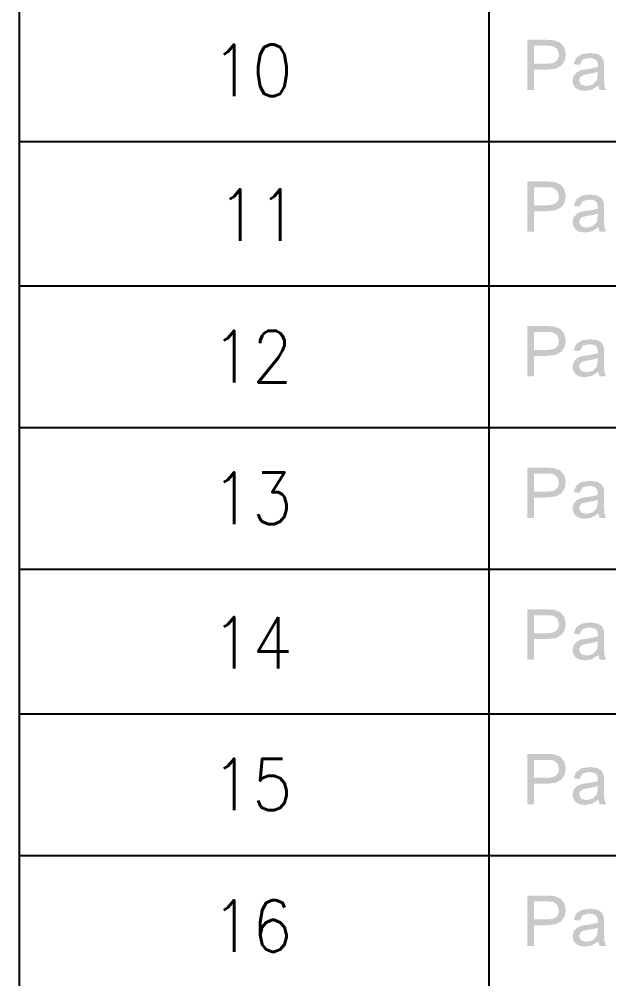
# Model space of a CAD drawing. Header units: millimetres. Extents: x 0 to 420, y 0 to 297.
# Drawn here: x 28.91 to 37.2, y 210.31 to 223.8 of the extents above; entities that cross this region are included whole.
import ezdxf

# ---------------------------------------------------------------- set-up
doc = ezdxf.new("R2010")
doc.units = ezdxf.units.MM
doc.layers.get('0').update_dxf_attribs({"linetype": 'CONTINUOUS'})
doc.styles.get("Standard").update_dxf_attribs({"font": 'STANDARD'})

msp = doc.modelspace()

# ---------------------------------------------------------------- hatches: boundary and pattern name
at = {"true_color": 0x0000fb}
h = msp.add_hatch(color=0, dxfattribs=at)
h.paths.add_polyline_path([(36.059403, 222.800332), (36.059403, 223.507542), (36.326191, 223.507542), (36.433678, 223.500927), (36.521321, 223.467303), (36.577545, 223.398952), (36.599042, 223.303041), (36.584642, 223.219463), (36.541716, 223.150354), (36.461032, 223.103501), (36.334459, 223.088067), (36.153109, 223.088067), (36.153109, 222.800332)], flags=0)
h.paths.add_polyline_path([(36.153109, 223.1713), (36.336113, 223.1713), (36.413352, 223.179637), (36.464546, 223.204924), (36.493071, 223.24537), (36.50258, 223.300285), (36.47998, 223.375801), (36.421551, 223.417694), (36.387651, 223.422172), (36.333908, 223.423757), (36.153109, 223.423757)], flags=0)
h = msp.add_hatch(color=0, dxfattribs=at)
h.paths.add_polyline_path([(37.056346, 222.863722), (36.963191, 222.805293), (36.867279, 222.788757), (36.79259, 222.799092), (36.737744, 222.830098), (36.703775, 222.876951), (36.692544, 222.93538), (36.709632, 223.003731), (36.75428, 223.053891), (36.817119, 223.082555), (36.894289, 223.095784), (36.985101, 223.109013), (37.048629, 223.125549), (37.04918, 223.148149), (37.043048, 223.19328), (37.024927, 223.223115), (36.983172, 223.244956), (36.925708, 223.252329), (36.835309, 223.230832), (36.792314, 223.154764), (36.707427, 223.166339), (36.745461, 223.254534), (36.82208, 223.305797), (36.938386, 223.323987), (37.044771, 223.308553), (37.105404, 223.269417), (37.132414, 223.210988), (37.136823, 223.13051), (37.136823, 223.014755), (37.138133, 222.916019), (37.142336, 222.861517), (37.164384, 222.800332), (37.073434, 222.800332)], flags=0)
h.paths.add_polyline_path([(37.048629, 223.057199), (36.98958, 223.039284), (36.906967, 223.024677), (36.83145, 223.007038), (36.797275, 222.978926), (36.785148, 222.937585), (36.811055, 222.879707), (36.888225, 222.856556), (36.977522, 222.878605), (37.034849, 222.938687), (37.048629, 223.025779)], flags=0)
h = msp.add_hatch(color=0, dxfattribs=at)
h.paths.add_polyline_path([(36.059403, 220.810666), (36.059403, 221.517875), (36.326191, 221.517875), (36.433678, 221.51126), (36.521321, 221.477636), (36.577545, 221.409286), (36.599042, 221.313374), (36.584642, 221.229796), (36.541716, 221.160687), (36.461032, 221.113834), (36.334459, 221.0984), (36.153109, 221.0984), (36.153109, 220.810666)], flags=0)
h.paths.add_polyline_path([(36.153109, 221.181634), (36.336113, 221.181634), (36.413352, 221.189971), (36.464546, 221.215258), (36.493071, 221.255703), (36.50258, 221.310618), (36.47998, 221.386135), (36.421551, 221.428027), (36.387651, 221.432506), (36.333908, 221.43409), (36.153109, 221.43409)], flags=0)
h = msp.add_hatch(color=0, dxfattribs=at)
h.paths.add_polyline_path([(37.056346, 220.874056), (36.963191, 220.815627), (36.867279, 220.79909), (36.79259, 220.809426), (36.737744, 220.840431), (36.703775, 220.887285), (36.692544, 220.945714), (36.709632, 221.014064), (36.75428, 221.064225), (36.817119, 221.092888), (36.894289, 221.106117), (36.985101, 221.119346), (37.048629, 221.135883), (37.04918, 221.158483), (37.043048, 221.203613), (37.024927, 221.233448), (36.983172, 221.25529), (36.925708, 221.262662), (36.835309, 221.241165), (36.792314, 221.165097), (36.707427, 221.176673), (36.745461, 221.264867), (36.82208, 221.31613), (36.938386, 221.33432), (37.044771, 221.318886), (37.105404, 221.27975), (37.132414, 221.221321), (37.136823, 221.140844), (37.136823, 221.025089), (37.138133, 220.926352), (37.142336, 220.871851), (37.164384, 220.810666), (37.073434, 220.810666)], flags=0)
h.paths.add_polyline_path([(37.048629, 221.067532), (36.98958, 221.049618), (36.906967, 221.03501), (36.83145, 221.017372), (36.797275, 220.98926), (36.785148, 220.947918), (36.811055, 220.890041), (36.888225, 220.86689), (36.977522, 220.888938), (37.034849, 220.949021), (37.048629, 221.036113)], flags=0)
h = msp.add_hatch(color=0, dxfattribs=at)
h.paths.add_polyline_path([(36.059403, 218.778666), (36.059403, 219.485875), (36.326191, 219.485875), (36.433678, 219.47926), (36.521321, 219.445636), (36.577545, 219.377286), (36.599042, 219.281374), (36.584642, 219.197796), (36.541716, 219.128687), (36.461032, 219.081834), (36.334459, 219.0664), (36.153109, 219.0664), (36.153109, 218.778666)], flags=0)
h.paths.add_polyline_path([(36.153109, 219.149634), (36.336113, 219.149634), (36.413352, 219.157971), (36.464546, 219.183258), (36.493071, 219.223703), (36.50258, 219.278618), (36.47998, 219.354135), (36.421551, 219.396027), (36.387651, 219.400506), (36.333908, 219.40209), (36.153109, 219.40209)], flags=0)
h = msp.add_hatch(color=0, dxfattribs=at)
h.paths.add_polyline_path([(37.056346, 218.842056), (36.963191, 218.783627), (36.867279, 218.76709), (36.79259, 218.777426), (36.737744, 218.808431), (36.703775, 218.855285), (36.692544, 218.913714), (36.709632, 218.982064), (36.75428, 219.032225), (36.817119, 219.060888), (36.894289, 219.074117), (36.985101, 219.087346), (37.048629, 219.103883), (37.04918, 219.126483), (37.043048, 219.171613), (37.024927, 219.201448), (36.983172, 219.22329), (36.925708, 219.230662), (36.835309, 219.209165), (36.792314, 219.133097), (36.707427, 219.144673), (36.745461, 219.232867), (36.82208, 219.28413), (36.938386, 219.30232), (37.044771, 219.286886), (37.105404, 219.24775), (37.132414, 219.189321), (37.136823, 219.108844), (37.136823, 218.993089), (37.138133, 218.894352), (37.142336, 218.839851), (37.164384, 218.778666), (37.073434, 218.778666)], flags=0)
h.paths.add_polyline_path([(37.048629, 219.035532), (36.98958, 219.017618), (36.906967, 219.00301), (36.83145, 218.985372), (36.797275, 218.95726), (36.785148, 218.915918), (36.811055, 218.858041), (36.888225, 218.83489), (36.977522, 218.856938), (37.034849, 218.917021), (37.048629, 219.004113)], flags=0)
h = msp.add_hatch(color=0, dxfattribs=at)
h.paths.add_polyline_path([(36.059403, 216.788999), (36.059403, 217.496208), (36.326191, 217.496208), (36.433678, 217.489594), (36.521321, 217.45597), (36.577545, 217.387619), (36.599042, 217.291707), (36.584642, 217.208129), (36.541716, 217.139021), (36.461032, 217.092168), (36.334459, 217.076734), (36.153109, 217.076734), (36.153109, 216.788999)], flags=0)
h.paths.add_polyline_path([(36.153109, 217.159967), (36.336113, 217.159967), (36.413352, 217.168304), (36.464546, 217.193591), (36.493071, 217.234037), (36.50258, 217.288951), (36.47998, 217.364468), (36.421551, 217.40636), (36.387651, 217.410839), (36.333908, 217.412424), (36.153109, 217.412424)], flags=0)
h = msp.add_hatch(color=0, dxfattribs=at)
h.paths.add_polyline_path([(37.056346, 216.852389), (36.963191, 216.79396), (36.867279, 216.777424), (36.79259, 216.787759), (36.737744, 216.818765), (36.703775, 216.865618), (36.692544, 216.924047), (36.709632, 216.992398), (36.75428, 217.042558), (36.817119, 217.071221), (36.894289, 217.084451), (36.985101, 217.09768), (37.048629, 217.114216), (37.04918, 217.136816), (37.043048, 217.181947), (37.024927, 217.211781), (36.983172, 217.233623), (36.925708, 217.240996), (36.835309, 217.219498), (36.792314, 217.143431), (36.707427, 217.155006), (36.745461, 217.243201), (36.82208, 217.294464), (36.938386, 217.312654), (37.044771, 217.29722), (37.105404, 217.258083), (37.132414, 217.199655), (37.136823, 217.119177), (37.136823, 217.003422), (37.138133, 216.904685), (37.142336, 216.850184), (37.164384, 216.788999), (37.073434, 216.788999)], flags=0)
h.paths.add_polyline_path([(37.048629, 217.045865), (36.98958, 217.027951), (36.906967, 217.013344), (36.83145, 216.995705), (36.797275, 216.967593), (36.785148, 216.926252), (36.811055, 216.868374), (36.888225, 216.845223), (36.977522, 216.867272), (37.034849, 216.927354), (37.048629, 217.014446)], flags=0)
h = msp.add_hatch(color=0, dxfattribs=at)
h.paths.add_polyline_path([(36.059403, 214.799332), (36.059403, 215.506542), (36.326191, 215.506542), (36.433678, 215.499927), (36.521321, 215.466303), (36.577545, 215.397952), (36.599042, 215.302041), (36.584642, 215.218463), (36.541716, 215.149354), (36.461032, 215.102501), (36.334459, 215.087067), (36.153109, 215.087067), (36.153109, 214.799332)], flags=0)
h.paths.add_polyline_path([(36.153109, 215.1703), (36.336113, 215.1703), (36.413352, 215.178637), (36.464546, 215.203924), (36.493071, 215.24437), (36.50258, 215.299285), (36.47998, 215.374801), (36.421551, 215.416694), (36.387651, 215.421172), (36.333908, 215.422757), (36.153109, 215.422757)], flags=0)
h = msp.add_hatch(color=0, dxfattribs=at)
h.paths.add_polyline_path([(37.056346, 214.862722), (36.963191, 214.804293), (36.867279, 214.787757), (36.79259, 214.798092), (36.737744, 214.829098), (36.703775, 214.875951), (36.692544, 214.93438), (36.709632, 215.002731), (36.75428, 215.052892), (36.817119, 215.081555), (36.894289, 215.094784), (36.985101, 215.108013), (37.048629, 215.124549), (37.04918, 215.147149), (37.043048, 215.19228), (37.024927, 215.222115), (36.983172, 215.243956), (36.925708, 215.251329), (36.835309, 215.229832), (36.792314, 215.153764), (36.707427, 215.165339), (36.745461, 215.253534), (36.82208, 215.304797), (36.938386, 215.322987), (37.044771, 215.307553), (37.105404, 215.268417), (37.132414, 215.209988), (37.136823, 215.12951), (37.136823, 215.013755), (37.138133, 214.915019), (37.142336, 214.860517), (37.164384, 214.799332), (37.073434, 214.799332)], flags=0)
h.paths.add_polyline_path([(37.048629, 215.056199), (36.98958, 215.038284), (36.906967, 215.023677), (36.83145, 215.006038), (36.797275, 214.977926), (36.785148, 214.936585), (36.811055, 214.878707), (36.888225, 214.855556), (36.977522, 214.877605), (37.034849, 214.937688), (37.048629, 215.02478)], flags=0)
h = msp.add_hatch(color=0, dxfattribs=at)
h.paths.add_polyline_path([(36.059403, 212.767332), (36.059403, 213.474542), (36.326191, 213.474542), (36.433678, 213.467927), (36.521321, 213.434303), (36.577545, 213.365952), (36.599042, 213.270041), (36.584642, 213.186463), (36.541716, 213.117354), (36.461032, 213.070501), (36.334459, 213.055067), (36.153109, 213.055067), (36.153109, 212.767332)], flags=0)
h.paths.add_polyline_path([(36.153109, 213.1383), (36.336113, 213.1383), (36.413352, 213.146637), (36.464546, 213.171924), (36.493071, 213.21237), (36.50258, 213.267285), (36.47998, 213.342801), (36.421551, 213.384694), (36.387651, 213.389172), (36.333908, 213.390757), (36.153109, 213.390757)], flags=0)
h = msp.add_hatch(color=0, dxfattribs=at)
h.paths.add_polyline_path([(37.056346, 212.830722), (36.963191, 212.772293), (36.867279, 212.755757), (36.79259, 212.766092), (36.737744, 212.797098), (36.703775, 212.843951), (36.692544, 212.90238), (36.709632, 212.970731), (36.75428, 213.020892), (36.817119, 213.049555), (36.894289, 213.062784), (36.985101, 213.076013), (37.048629, 213.092549), (37.04918, 213.115149), (37.043048, 213.16028), (37.024927, 213.190115), (36.983172, 213.211957), (36.925708, 213.219329), (36.835309, 213.197832), (36.792314, 213.121764), (36.707427, 213.133339), (36.745461, 213.221534), (36.82208, 213.272797), (36.938386, 213.290987), (37.044771, 213.275553), (37.105404, 213.236417), (37.132414, 213.177988), (37.136823, 213.09751), (37.136823, 212.981755), (37.138133, 212.883019), (37.142336, 212.828517), (37.164384, 212.767332), (37.073434, 212.767332)], flags=0)
h.paths.add_polyline_path([(37.048629, 213.024199), (36.98958, 213.006284), (36.906967, 212.991677), (36.83145, 212.974038), (36.797275, 212.945926), (36.785148, 212.904585), (36.811055, 212.846707), (36.888225, 212.823556), (36.977522, 212.845605), (37.034849, 212.905688), (37.048629, 212.99278)], flags=0)
h = msp.add_hatch(color=0, dxfattribs=at)
h.paths.add_polyline_path([(36.059403, 210.777666), (36.059403, 211.484875), (36.326191, 211.484875), (36.433678, 211.47826), (36.521321, 211.444636), (36.577545, 211.376286), (36.599042, 211.280374), (36.584642, 211.196796), (36.541716, 211.127688), (36.461032, 211.080834), (36.334459, 211.0654), (36.153109, 211.0654), (36.153109, 210.777666)], flags=0)
h.paths.add_polyline_path([(36.153109, 211.148634), (36.336113, 211.148634), (36.413352, 211.156971), (36.464546, 211.182258), (36.493071, 211.222703), (36.50258, 211.277618), (36.47998, 211.353135), (36.421551, 211.395027), (36.387651, 211.399506), (36.333908, 211.40109), (36.153109, 211.40109)], flags=0)
h = msp.add_hatch(color=0, dxfattribs=at)
h.paths.add_polyline_path([(37.056346, 210.841056), (36.963191, 210.782627), (36.867279, 210.76609), (36.79259, 210.776426), (36.737744, 210.807431), (36.703775, 210.854285), (36.692544, 210.912714), (36.709632, 210.981064), (36.75428, 211.031225), (36.817119, 211.059888), (36.894289, 211.073117), (36.985101, 211.086346), (37.048629, 211.102883), (37.04918, 211.125483), (37.043048, 211.170613), (37.024927, 211.200448), (36.983172, 211.22229), (36.925708, 211.229662), (36.835309, 211.208165), (36.792314, 211.132097), (36.707427, 211.143673), (36.745461, 211.231867), (36.82208, 211.28313), (36.938386, 211.30132), (37.044771, 211.285886), (37.105404, 211.24675), (37.132414, 211.188321), (37.136823, 211.107844), (37.136823, 210.992089), (37.138133, 210.893352), (37.142336, 210.838851), (37.164384, 210.777666), (37.073434, 210.777666)], flags=0)
h.paths.add_polyline_path([(37.048629, 211.034532), (36.98958, 211.016618), (36.906967, 211.00201), (36.83145, 210.984372), (36.797275, 210.95626), (36.785148, 210.914918), (36.811055, 210.857041), (36.888225, 210.83389), (36.977522, 210.855938), (37.034849, 210.916021), (37.048629, 211.003113)], flags=0)

# ---------------------------------------------------------------- linework, layer by layer
at = {"color": 0, "true_color": 0x000007}
for points in [[(28.913668, 246.422332), (28.913668, 39.708667)], [(35.517668, 246.422332), (35.517668, 39.708667)], [(28.913668, 222.080666), (77.681668, 222.080666)], [(28.913668, 220.048666), (77.681668, 220.048666)], [(28.913668, 218.058999), (77.681668, 218.058999)], [(28.913668, 216.069332), (77.681668, 216.069332)], [(28.913668, 214.037332), (77.681668, 214.037332)], [(28.913668, 212.047666), (77.681668, 212.047666)]]:
    msp.add_lwpolyline(points, dxfattribs=at)

# ---------------------------------------------------------------- texts
at = {"color": 0, "true_color": 0x0000fb, "char_height": 0.724708, "attachment_point": 1}
for s, insert, width in [('10', (31.623001, 223.440373), 0.72470802), ('11', (31.707668, 221.408374), 0.56366175), ('12', (31.623001, 219.418706), 0.72470802), ('13', (31.623001, 217.429039), 0.72470802), ('14', (31.623001, 215.39704), 0.80523109), ('15', (31.623001, 213.407372), 0.72470802), ('16', (31.623001, 211.417709), 0.72470802)]:
    msp.add_mtext(s, dxfattribs=dict(at, insert=insert, width=width))

doc.saveas('drawing.dxf')
